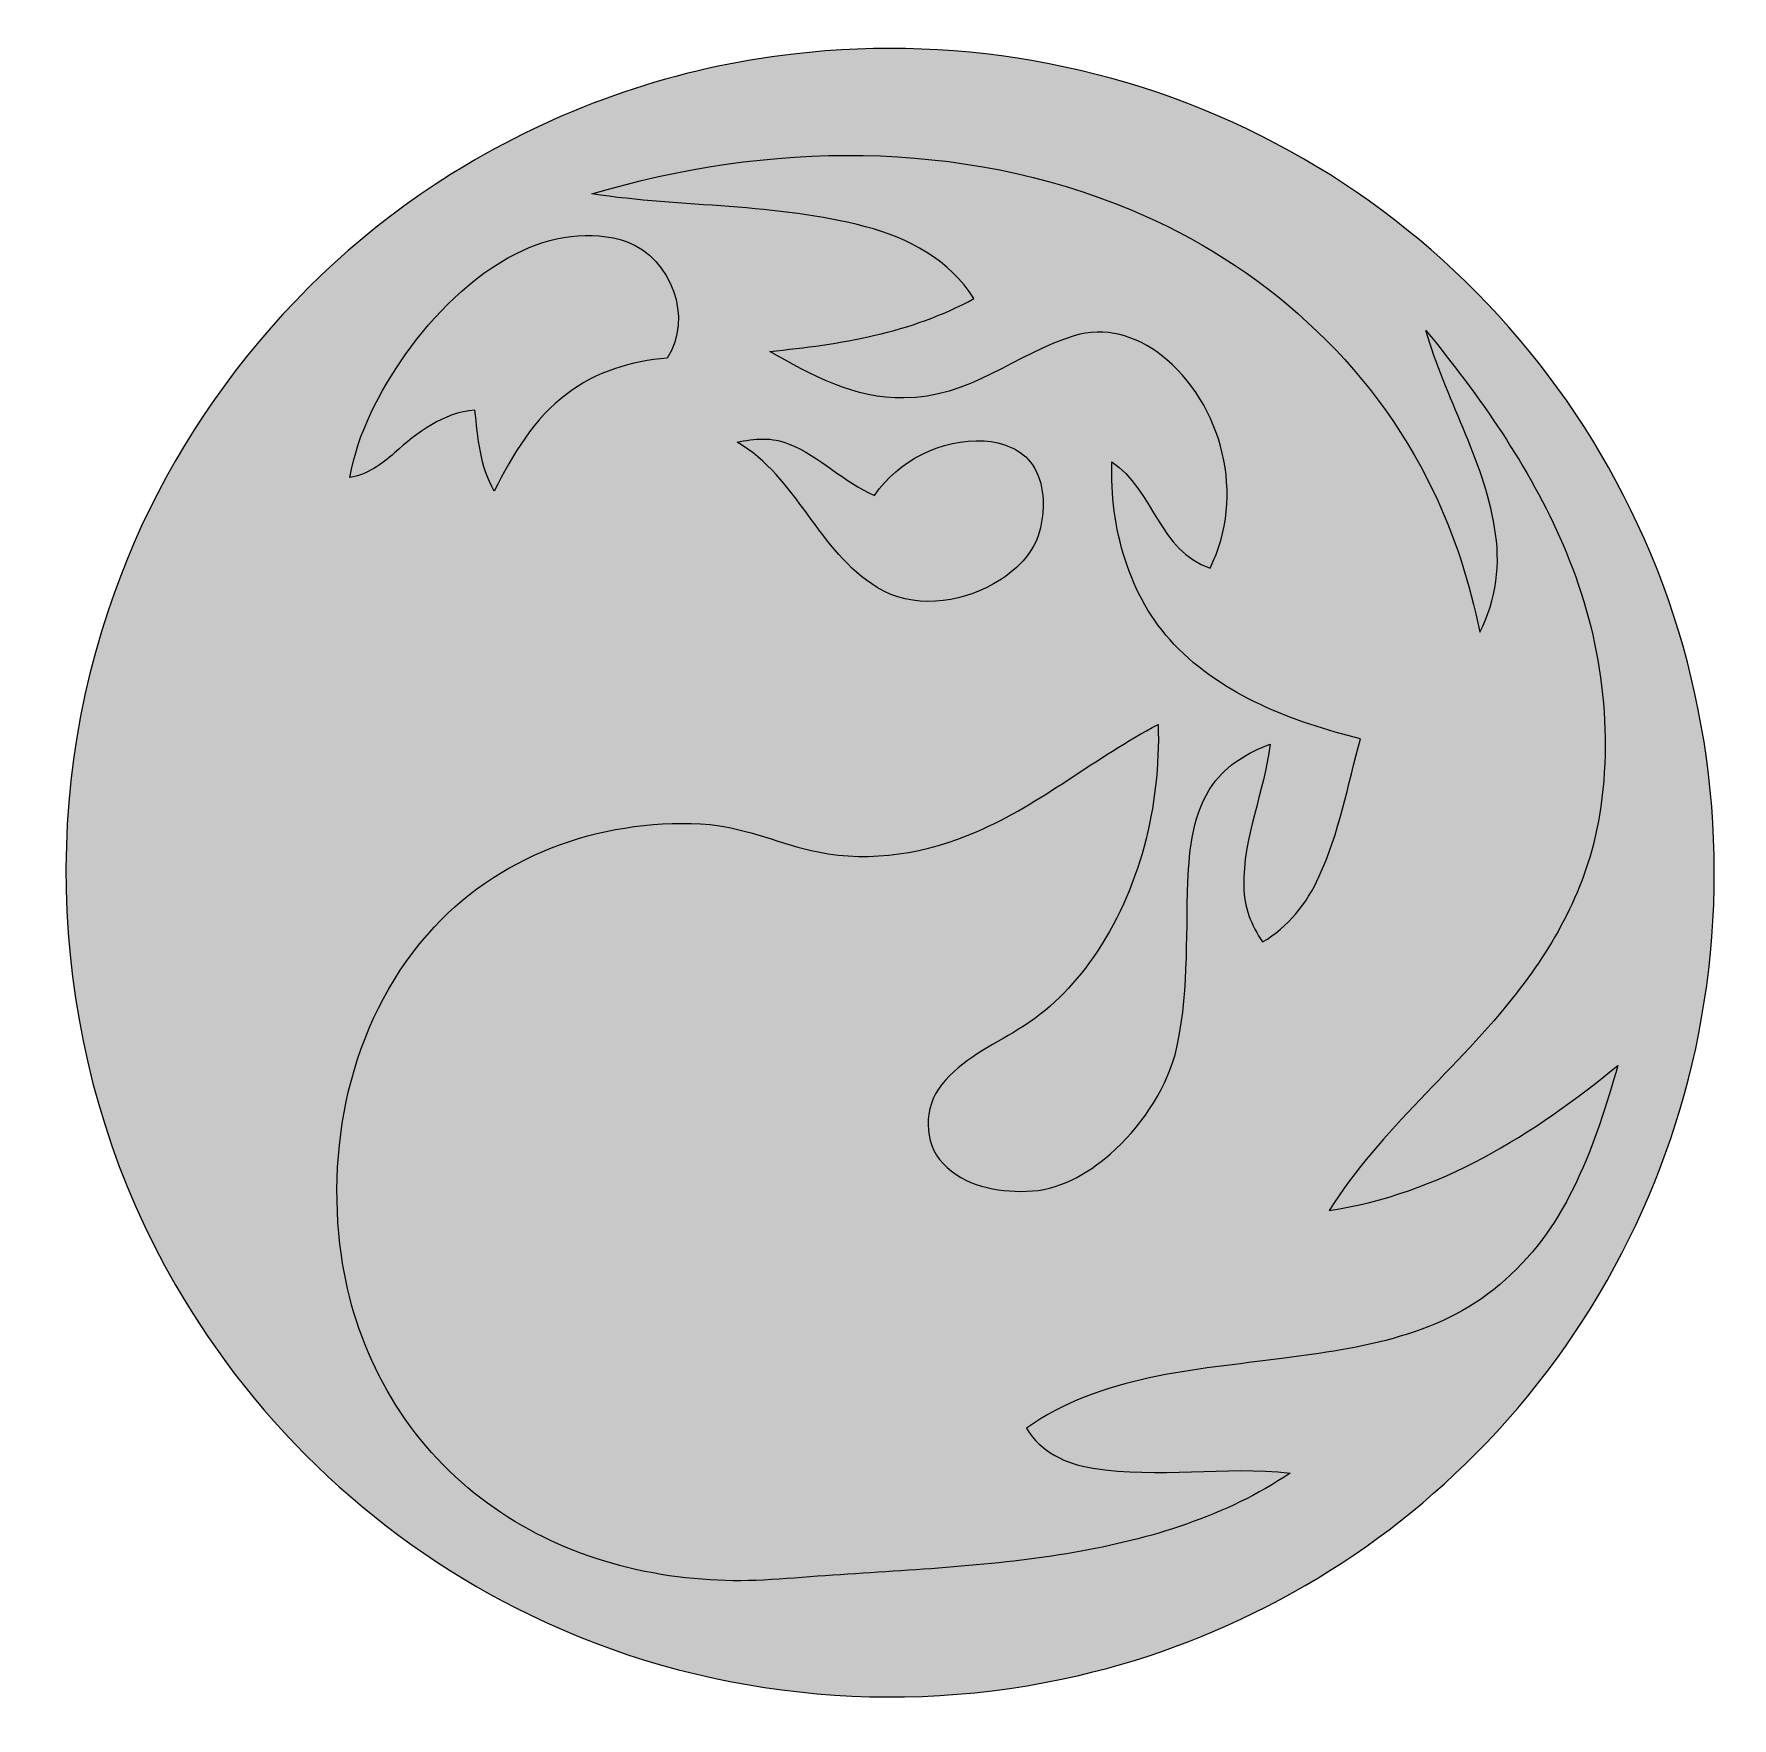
# Model space of a CAD drawing. Header units: centimetres. Extents: x 3.57 to 6.23, y -6.49 to -3.85.
import ezdxf

# ---------------------------------------------------------------- set-up
doc = ezdxf.new("R2010")
doc.units = ezdxf.units.CM
doc.header["$MEASUREMENT"] = 0
doc.layers.add('Layer 1', color=7, linetype='Continuous')

msp = doc.modelspace()

# ---------------------------------------------------------------- hatches: boundary and pattern name
at = {"layer": 'Layer 1', "true_color": 0x000000}
h = msp.add_hatch(color=18, dxfattribs=at)
edge = h.paths.add_edge_path()
edge.add_spline(control_points=[(4.76094, -3.88327), (5.02788, -3.85171), (5.30429, -3.90476), (5.53952, -4.03537), (5.76959, -4.16207), (5.95918, -4.36101), (6.07402, -4.59743), (6.19489, -4.8423), (6.23314, -5.12614), (6.18545, -5.39479), (6.14058, -5.65174), (6.01523, -5.89401), (5.83081, -6.07857), (5.66176, -6.24994), (5.44307, -6.3716), (5.20862, -6.42598), (4.92223, -6.49289), (4.61298, -6.46021), (4.3484, -6.33107), (4.11621, -6.21964), (3.91964, -6.03626), (3.79162, -5.81281), (3.60824, -5.49689), (3.56994, -5.10228), (3.68625, -4.75635), (3.78206, -4.46613), (3.98506, -4.21334), (4.24779, -4.05723), (4.40405, -3.96395), (4.58008, -3.90387), (4.76094, -3.88327)], knot_values=[0, 0, 0, 0, 0.1, 0.1, 0.1, 0.2, 0.2, 0.2, 0.3, 0.3, 0.3, 0.4, 0.4, 0.4, 0.5, 0.5, 0.5, 0.6, 0.6, 0.6, 0.7, 0.7, 0.7, 0.8, 0.8, 0.8, 0.9, 0.9, 0.9, 1, 1, 1, 1], degree=3, periodic=1)
h = msp.add_hatch(color=18, dxfattribs=at)
edge = h.paths.add_edge_path()
edge.add_spline(control_points=[(4.44509, -4.10265), (4.58749, -4.12392), (4.73397, -4.11695), (4.87407, -4.154), (4.94104, -4.17133), (5.00655, -4.20653), (5.04411, -4.26661), (4.94631, -4.3207), (4.83384, -4.33885), (4.72397, -4.34952), (4.78857, -4.38642), (4.85755, -4.42472), (4.93446, -4.4222), (5.03344, -4.42398), (5.11094, -4.35315), (5.20142, -4.32514), (5.24843, -4.30988), (5.29991, -4.32544), (5.33777, -4.35523), (5.43509, -4.43169), (5.47052, -4.57794), (5.41456, -4.68929), (5.33495, -4.66382), (5.32541, -4.56587), (5.2605, -4.52275), (5.25738, -4.62543), (5.28609, -4.73331), (5.3584, -4.80911), (5.43539, -4.89046), (5.54429, -4.93024), (5.65037, -4.95728), (5.63042, -5.0299), (5.61709, -5.10495), (5.58526, -5.17363), (5.56648, -5.21534), (5.5367, -5.25238), (5.49699, -5.27572), (5.47918, -5.25017), (5.46721, -5.22023), (5.46731, -5.18875), (5.46575, -5.11199), (5.49962, -5.04078), (5.50867, -4.96544), (5.47422, -4.97869), (5.44044, -4.99789), (5.41894, -5.02885), (5.3874, -5.07294), (5.38215, -5.12888), (5.37962, -5.18141), (5.3768, -5.27195), (5.38137, -5.36396), (5.35967, -5.45272), (5.34205, -5.51311), (5.30468, -5.56676), (5.25797, -5.60832), (5.22137, -5.64025), (5.17612, -5.66581), (5.12657, -5.66678), (5.08012, -5.66811), (5.02885, -5.65833), (4.99588, -5.62321), (4.96425, -5.59032), (4.96536, -5.53482), (4.99329, -5.49999), (5.02448, -5.46006), (5.07167, -5.43858), (5.11398, -5.41271), (5.16113, -5.38486), (5.19967, -5.3447), (5.23101, -5.30018), (5.30468, -5.19423), (5.3368, -5.06286), (5.3331, -4.93476), (5.235, -4.98552), (5.14994, -5.05901), (5.04819, -5.10288), (4.97077, -5.13666), (4.88319, -5.1514), (4.79976, -5.13465), (4.74249, -5.12332), (4.68878, -5.09724), (4.63031, -5.09161), (4.47243, -5.07924), (4.30647, -5.13414), (4.19807, -5.25217), (4.07093, -5.38797), (4.02633, -5.58572), (4.05211, -5.7668), (4.07122, -5.90705), (4.14147, -6.04071), (4.25053, -6.13169), (4.35618, -6.2212), (4.49324, -6.26861), (4.63061, -6.27602), (4.69477, -6.28098), (4.75887, -6.27291), (4.82287, -6.26898), (4.94913, -6.26039), (5.07604, -6.25461), (5.20103, -6.2332), (5.32006, -6.2126), (5.43908, -6.17674), (5.5401, -6.10872), (5.43723, -6.09709), (5.3331, -6.11747), (5.23062, -6.10087), (5.18935, -6.09495), (5.14828, -6.07546), (5.12642, -6.03849), (5.24269, -5.95558), (5.39023, -5.94713), (5.52706, -5.92906), (5.64979, -5.91327), (5.78292, -5.89312), (5.87723, -5.8054), (5.97621, -5.71968), (6.01903, -5.5912), (6.05406, -5.46933), (5.92317, -5.57742), (5.77222, -5.67166), (5.60142, -5.69685), (5.6818, -5.56891), (5.80307, -5.47474), (5.89504, -5.35597), (5.95947, -5.27484), (6.00871, -5.1797), (6.02526, -5.07672), (6.04852, -4.9338), (6.02535, -4.78518), (5.96813, -4.65277), (5.91509, -4.53015), (5.83762, -4.41984), (5.75314, -4.31692), (5.78273, -4.42206), (5.84317, -4.51711), (5.86068, -4.62588), (5.87071, -4.68115), (5.8638, -4.73976), (5.83742, -4.78969), (5.82185, -4.71279), (5.79801, -4.63736), (5.76356, -4.56668), (5.66847, -4.36753), (5.49358, -4.21164), (5.29067, -4.12769), (5.02389, -4.01582), (4.7193, -4.02018), (4.44509, -4.10265)], knot_values=[0, 0, 0, 0, 0.0204082, 0.0204082, 0.0204082, 0.0408163, 0.0408163, 0.0408163, 0.0612245, 0.0612245, 0.0612245, 0.0816327, 0.0816327, 0.0816327, 0.1020408, 0.1020408, 0.1020408, 0.122449, 0.122449, 0.122449, 0.1428571, 0.1428571, 0.1428571, 0.1632653, 0.1632653, 0.1632653, 0.1836735, 0.1836735, 0.1836735, 0.2040816, 0.2040816, 0.2040816, 0.2244898, 0.2244898, 0.2244898, 0.244898, 0.244898, 0.244898, 0.2653061, 0.2653061, 0.2653061, 0.2857143, 0.2857143, 0.2857143, 0.3061224, 0.3061224, 0.3061224, 0.3265306, 0.3265306, 0.3265306, 0.3469388, 0.3469388, 0.3469388, 0.3673469, 0.3673469, 0.3673469, 0.3877551, 0.3877551, 0.3877551, 0.4081633, 0.4081633, 0.4081633, 0.4285714, 0.4285714, 0.4285714, 0.4489796, 0.4489796, 0.4489796, 0.4693878, 0.4693878, 0.4693878, 0.4897959, 0.4897959, 0.4897959, 0.5102041, 0.5102041, 0.5102041, 0.5306122, 0.5306122, 0.5306122, 0.5510204, 0.5510204, 0.5510204, 0.5714286, 0.5714286, 0.5714286, 0.5918367, 0.5918367, 0.5918367, 0.6122449, 0.6122449, 0.6122449, 0.6326531, 0.6326531, 0.6326531, 0.6530612, 0.6530612, 0.6530612, 0.6734694, 0.6734694, 0.6734694, 0.6938776, 0.6938776, 0.6938776, 0.7142857, 0.7142857, 0.7142857, 0.7346939, 0.7346939, 0.7346939, 0.755102, 0.755102, 0.755102, 0.7755102, 0.7755102, 0.7755102, 0.7959184, 0.7959184, 0.7959184, 0.8163265, 0.8163265, 0.8163265, 0.8367347, 0.8367347, 0.8367347, 0.8571429, 0.8571429, 0.8571429, 0.877551, 0.877551, 0.877551, 0.8979592, 0.8979592, 0.8979592, 0.9183673, 0.9183673, 0.9183673, 0.9387755, 0.9387755, 0.9387755, 0.9591837, 0.9591837, 0.9591837, 0.9795918, 0.9795918, 0.9795918, 1, 1, 1, 1], degree=3, periodic=1)
h = msp.add_hatch(color=18, dxfattribs=at)
edge = h.paths.add_edge_path()
edge.add_spline(control_points=[(4.32654, -4.19593), (4.25534, -4.23194), (4.19837, -4.29077), (4.15228, -4.35493), (4.11213, -4.41294), (4.07745, -4.47703), (4.06552, -4.54727), (4.09271, -4.54289), (4.11523, -4.52645), (4.13547, -4.50874), (4.17133, -4.47681), (4.2117, -4.44562), (4.26149, -4.44154), (4.26668, -4.48481), (4.26897, -4.53015), (4.29194, -4.56853), (4.32061, -4.5117), (4.35403, -4.4545), (4.40612, -4.41597), (4.45101, -4.38138), (4.50702, -4.36456), (4.56304, -4.36019), (4.60408, -4.2967), (4.56949, -4.20408), (4.50036, -4.17763), (4.44316, -4.158), (4.37944, -4.16904), (4.32654, -4.19593)], knot_values=[0, 0, 0, 0, 0.1111111, 0.1111111, 0.1111111, 0.2222222, 0.2222222, 0.2222222, 0.3333333, 0.3333333, 0.3333333, 0.4444444, 0.4444444, 0.4444444, 0.5555556, 0.5555556, 0.5555556, 0.6666667, 0.6666667, 0.6666667, 0.7777778, 0.7777778, 0.7777778, 0.8888889, 0.8888889, 0.8888889, 1, 1, 1, 1], degree=3, periodic=1)
h = msp.add_hatch(color=18, dxfattribs=at)
edge = h.paths.add_edge_path()
edge.add_spline(control_points=[(4.6727, -4.49215), (4.76701, -4.54608), (4.79976, -4.66337), (4.8923, -4.71968), (4.94772, -4.75421), (5.02003, -4.74464), (5.07508, -4.71427), (5.10857, -4.69508), (5.14035, -4.66552), (5.14838, -4.62618), (5.15529, -4.5935), (5.15558, -4.55623), (5.13613, -4.52763), (5.11939, -4.50289), (5.08886, -4.49156), (5.06011, -4.48992), (4.99321, -4.48688), (4.92601, -4.52), (4.88815, -4.57535), (4.83977, -4.55475), (4.80302, -4.5143), (4.75412, -4.49481), (4.72819, -4.48385), (4.69937, -4.48571), (4.6727, -4.49215)], knot_values=[0, 0, 0, 0, 0.125, 0.125, 0.125, 0.25, 0.25, 0.25, 0.375, 0.375, 0.375, 0.5, 0.5, 0.5, 0.625, 0.625, 0.625, 0.75, 0.75, 0.75, 0.875, 0.875, 0.875, 1, 1, 1, 1], degree=3, periodic=1)

# ---------------------------------------------------------------- linework, layer by layer
at = {"layer": 'Layer 1'}
for points, knots in [([(4.76094, -3.88327), (5.02788, -3.85171), (5.30429, -3.90476), (5.53952, -4.03537), (5.76959, -4.16207), (5.95918, -4.36101), (6.07402, -4.59743), (6.19489, -4.8423), (6.23314, -5.12614), (6.18545, -5.39479), (6.14058, -5.65174), (6.01523, -5.89401), (5.83081, -6.07857), (5.66176, -6.24994), (5.44307, -6.3716), (5.20862, -6.42598), (4.92223, -6.49289), (4.61298, -6.46021), (4.3484, -6.33107), (4.11621, -6.21964), (3.91964, -6.03626), (3.79162, -5.81281), (3.60824, -5.49689), (3.56994, -5.10228), (3.68625, -4.75635), (3.78206, -4.46613), (3.98506, -4.21334), (4.24779, -4.05723), (4.40405, -3.96395), (4.58008, -3.90387), (4.76094, -3.88327)], [0, 0, 0, 0, 0.1, 0.1, 0.1, 0.2, 0.2, 0.2, 0.3, 0.3, 0.3, 0.4, 0.4, 0.4, 0.5, 0.5, 0.5, 0.6, 0.6, 0.6, 0.7, 0.7, 0.7, 0.8, 0.8, 0.8, 0.9, 0.9, 0.9, 1, 1, 1, 1]), ([(4.44509, -4.10265), (4.58749, -4.12392), (4.73397, -4.11695), (4.87407, -4.154), (4.94104, -4.17133), (5.00655, -4.20653), (5.04411, -4.26661), (4.94631, -4.3207), (4.83384, -4.33885), (4.72397, -4.34952), (4.78857, -4.38642), (4.85755, -4.42472), (4.93446, -4.4222), (5.03344, -4.42398), (5.11094, -4.35315), (5.20142, -4.32514), (5.24843, -4.30988), (5.29991, -4.32544), (5.33777, -4.35523), (5.43509, -4.43169), (5.47052, -4.57794), (5.41456, -4.68929), (5.33495, -4.66382), (5.32541, -4.56587), (5.2605, -4.52275), (5.25738, -4.62543), (5.28609, -4.73331), (5.3584, -4.80911), (5.43539, -4.89046), (5.54429, -4.93024), (5.65037, -4.95728), (5.63042, -5.0299), (5.61709, -5.10495), (5.58526, -5.17363), (5.56648, -5.21534), (5.5367, -5.25238), (5.49699, -5.27572), (5.47918, -5.25017), (5.46721, -5.22023), (5.46731, -5.18875), (5.46575, -5.11199), (5.49962, -5.04078), (5.50867, -4.96544), (5.47422, -4.97869), (5.44044, -4.99789), (5.41894, -5.02885), (5.3874, -5.07294), (5.38215, -5.12888), (5.37962, -5.18141), (5.3768, -5.27195), (5.38137, -5.36396), (5.35967, -5.45272), (5.34205, -5.51311), (5.30468, -5.56676), (5.25797, -5.60832), (5.22137, -5.64025), (5.17612, -5.66581), (5.12657, -5.66678), (5.08012, -5.66811), (5.02885, -5.65833), (4.99588, -5.62321), (4.96425, -5.59032), (4.96536, -5.53482), (4.99329, -5.49999), (5.02448, -5.46006), (5.07167, -5.43858), (5.11398, -5.41271), (5.16113, -5.38486), (5.19967, -5.3447), (5.23101, -5.30018), (5.30468, -5.19423), (5.3368, -5.06286), (5.3331, -4.93476), (5.235, -4.98552), (5.14994, -5.05901), (5.04819, -5.10288), (4.97077, -5.13666), (4.88319, -5.1514), (4.79976, -5.13465), (4.74249, -5.12332), (4.68878, -5.09724), (4.63031, -5.09161), (4.47243, -5.07924), (4.30647, -5.13414), (4.19807, -5.25217), (4.07093, -5.38797), (4.02633, -5.58572), (4.05211, -5.7668), (4.07122, -5.90705), (4.14147, -6.04071), (4.25053, -6.13169), (4.35618, -6.2212), (4.49324, -6.26861), (4.63061, -6.27602), (4.69477, -6.28098), (4.75887, -6.27291), (4.82287, -6.26898), (4.94913, -6.26039), (5.07604, -6.25461), (5.20103, -6.2332), (5.32006, -6.2126), (5.43908, -6.17674), (5.5401, -6.10872), (5.43723, -6.09709), (5.3331, -6.11747), (5.23062, -6.10087), (5.18935, -6.09495), (5.14828, -6.07546), (5.12642, -6.03849), (5.24269, -5.95558), (5.39023, -5.94713), (5.52706, -5.92906), (5.64979, -5.91327), (5.78292, -5.89312), (5.87723, -5.8054), (5.97621, -5.71968), (6.01903, -5.5912), (6.05406, -5.46933), (5.92317, -5.57742), (5.77222, -5.67166), (5.60142, -5.69685), (5.6818, -5.56891), (5.80307, -5.47474), (5.89504, -5.35597), (5.95947, -5.27484), (6.00871, -5.1797), (6.02526, -5.07672), (6.04852, -4.9338), (6.02535, -4.78518), (5.96813, -4.65277), (5.91509, -4.53015), (5.83762, -4.41984), (5.75314, -4.31692), (5.78273, -4.42206), (5.84317, -4.51711), (5.86068, -4.62588), (5.87071, -4.68115), (5.8638, -4.73976), (5.83742, -4.78969), (5.82185, -4.71279), (5.79801, -4.63736), (5.76356, -4.56668), (5.66847, -4.36753), (5.49358, -4.21164), (5.29067, -4.12769), (5.02389, -4.01582), (4.7193, -4.02018), (4.44509, -4.10265)], [0, 0, 0, 0, 0.0204082, 0.0204082, 0.0204082, 0.0408163, 0.0408163, 0.0408163, 0.0612245, 0.0612245, 0.0612245, 0.0816327, 0.0816327, 0.0816327, 0.1020408, 0.1020408, 0.1020408, 0.122449, 0.122449, 0.122449, 0.1428571, 0.1428571, 0.1428571, 0.1632653, 0.1632653, 0.1632653, 0.1836735, 0.1836735, 0.1836735, 0.2040816, 0.2040816, 0.2040816, 0.2244898, 0.2244898, 0.2244898, 0.244898, 0.244898, 0.244898, 0.2653061, 0.2653061, 0.2653061, 0.2857143, 0.2857143, 0.2857143, 0.3061224, 0.3061224, 0.3061224, 0.3265306, 0.3265306, 0.3265306, 0.3469388, 0.3469388, 0.3469388, 0.3673469, 0.3673469, 0.3673469, 0.3877551, 0.3877551, 0.3877551, 0.4081633, 0.4081633, 0.4081633, 0.4285714, 0.4285714, 0.4285714, 0.4489796, 0.4489796, 0.4489796, 0.4693878, 0.4693878, 0.4693878, 0.4897959, 0.4897959, 0.4897959, 0.5102041, 0.5102041, 0.5102041, 0.5306122, 0.5306122, 0.5306122, 0.5510204, 0.5510204, 0.5510204, 0.5714286, 0.5714286, 0.5714286, 0.5918367, 0.5918367, 0.5918367, 0.6122449, 0.6122449, 0.6122449, 0.6326531, 0.6326531, 0.6326531, 0.6530612, 0.6530612, 0.6530612, 0.6734694, 0.6734694, 0.6734694, 0.6938776, 0.6938776, 0.6938776, 0.7142857, 0.7142857, 0.7142857, 0.7346939, 0.7346939, 0.7346939, 0.755102, 0.755102, 0.755102, 0.7755102, 0.7755102, 0.7755102, 0.7959184, 0.7959184, 0.7959184, 0.8163265, 0.8163265, 0.8163265, 0.8367347, 0.8367347, 0.8367347, 0.8571429, 0.8571429, 0.8571429, 0.877551, 0.877551, 0.877551, 0.8979592, 0.8979592, 0.8979592, 0.9183673, 0.9183673, 0.9183673, 0.9387755, 0.9387755, 0.9387755, 0.9591837, 0.9591837, 0.9591837, 0.9795918, 0.9795918, 0.9795918, 1, 1, 1, 1]), ([(4.32654, -4.19593), (4.25534, -4.23194), (4.19837, -4.29077), (4.15228, -4.35493), (4.11213, -4.41294), (4.07745, -4.47703), (4.06552, -4.54727), (4.09271, -4.54289), (4.11523, -4.52645), (4.13547, -4.50874), (4.17133, -4.47681), (4.2117, -4.44562), (4.26149, -4.44154), (4.26668, -4.48481), (4.26897, -4.53015), (4.29194, -4.56853), (4.32061, -4.5117), (4.35403, -4.4545), (4.40612, -4.41597), (4.45101, -4.38138), (4.50702, -4.36456), (4.56304, -4.36019), (4.60408, -4.2967), (4.56949, -4.20408), (4.50036, -4.17763), (4.44316, -4.158), (4.37944, -4.16904), (4.32654, -4.19593)], [0, 0, 0, 0, 0.1111111, 0.1111111, 0.1111111, 0.2222222, 0.2222222, 0.2222222, 0.3333333, 0.3333333, 0.3333333, 0.4444444, 0.4444444, 0.4444444, 0.5555556, 0.5555556, 0.5555556, 0.6666667, 0.6666667, 0.6666667, 0.7777778, 0.7777778, 0.7777778, 0.8888889, 0.8888889, 0.8888889, 1, 1, 1, 1]), ([(4.6727, -4.49215), (4.76701, -4.54608), (4.79976, -4.66337), (4.8923, -4.71968), (4.94772, -4.75421), (5.02003, -4.74464), (5.07508, -4.71427), (5.10857, -4.69508), (5.14035, -4.66552), (5.14838, -4.62618), (5.15529, -4.5935), (5.15558, -4.55623), (5.13613, -4.52763), (5.11939, -4.50289), (5.08886, -4.49156), (5.06011, -4.48992), (4.99321, -4.48688), (4.92601, -4.52), (4.88815, -4.57535), (4.83977, -4.55475), (4.80302, -4.5143), (4.75412, -4.49481), (4.72819, -4.48385), (4.69937, -4.48571), (4.6727, -4.49215)], [0, 0, 0, 0, 0.125, 0.125, 0.125, 0.25, 0.25, 0.25, 0.375, 0.375, 0.375, 0.5, 0.5, 0.5, 0.625, 0.625, 0.625, 0.75, 0.75, 0.75, 0.875, 0.875, 0.875, 1, 1, 1, 1])]:
    msp.add_open_spline(points, degree=3, knots=knots, dxfattribs=at)

doc.saveas('drawing.dxf')
